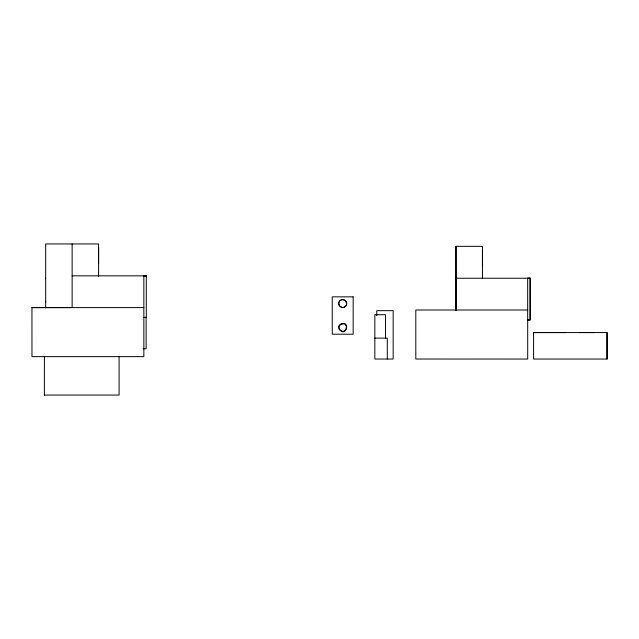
<?xml version="1.0" encoding="UTF-8"?>
<svg xmlns="http://www.w3.org/2000/svg" width="639" height="639" viewBox="0 0 639 639"><rect width="100%" height="100%" fill="white"/><g stroke="black" fill="none" stroke-linecap="round" stroke-linejoin="round"><path stroke-width="0.96" d="M72.135 243.946L72.135 307.607L31.95 307.607L31.974 356.634L143.847 356.642L143.847 275.84L146.299 275.84L146.299 317.407L143.847 317.407M45.673 307.942L45.673 243.946L98.598 243.946L98.598 276.703M385.469 338.119L385.469 314.723L374.837 314.723L374.837 359.03L393.169 359.03L393.169 310.666L376.794 310.666L376.794 315.602M482.445 278.237L482.445 246.342L455.99 246.342L455.99 310.49M528.309 278.237L530.138 278.237L530.122 319.804L527.67 319.804L530.154 319.804L530.154 278.237L527.67 278.237L527.702 359.038L415.805 359.022L415.805 310.003L527.702 310.003M607.05 359.038L607.05 332.576L533.589 332.576L533.589 359.038L607.05 359.038L607.05 332.576M339.525 301.209C336.306 305.178 343.063 310.155 345.899 305.905C348.782 302.375 343.359 297.391 340.084 300.602C336.098 303.829 341.753 310.131 345.395 306.472C349.293 303.166 343.614 297.063 340.028 300.649M143.815 275.84L146.267 275.832L72.143 275.832M528.046 278.237L455.998 278.237L455.99 246.342M527.702 278.237L530.154 278.237M31.982 307.607L143.847 307.599M144.462 317.407L146.275 317.407M528.309 319.804L530.154 319.804M533.589 332.576L565.475 332.568M579.653 332.576L594.597 332.576M374.837 338.119L387.29 338.119L387.29 359.03M143.192 348.782L146.131 348.782L146.131 317.407M44.395 395.054L119.086 395.054L119.086 356.626M455.99 306.84L455.99 307.351M482.445 250.264L482.445 265.952M98.598 247.868L98.598 263.556M45.673 278.245L45.673 278.652M45.673 301.376L45.673 301.776M44.395 356.235L44.379 395.054M456.006 278.237L455.99 310.003L456.022 278.237M338.766 327.072C344.876 342.049 352.081 315.906 339.101 325.834C336.601 330.938 345.579 333.854 346.586 328.286C347.888 323.086 339.109 321.713 338.766 327.072M353.167 296.839L332.248 296.839L332.248 334.197L353.167 334.197L353.167 296.839"/></g></svg>
